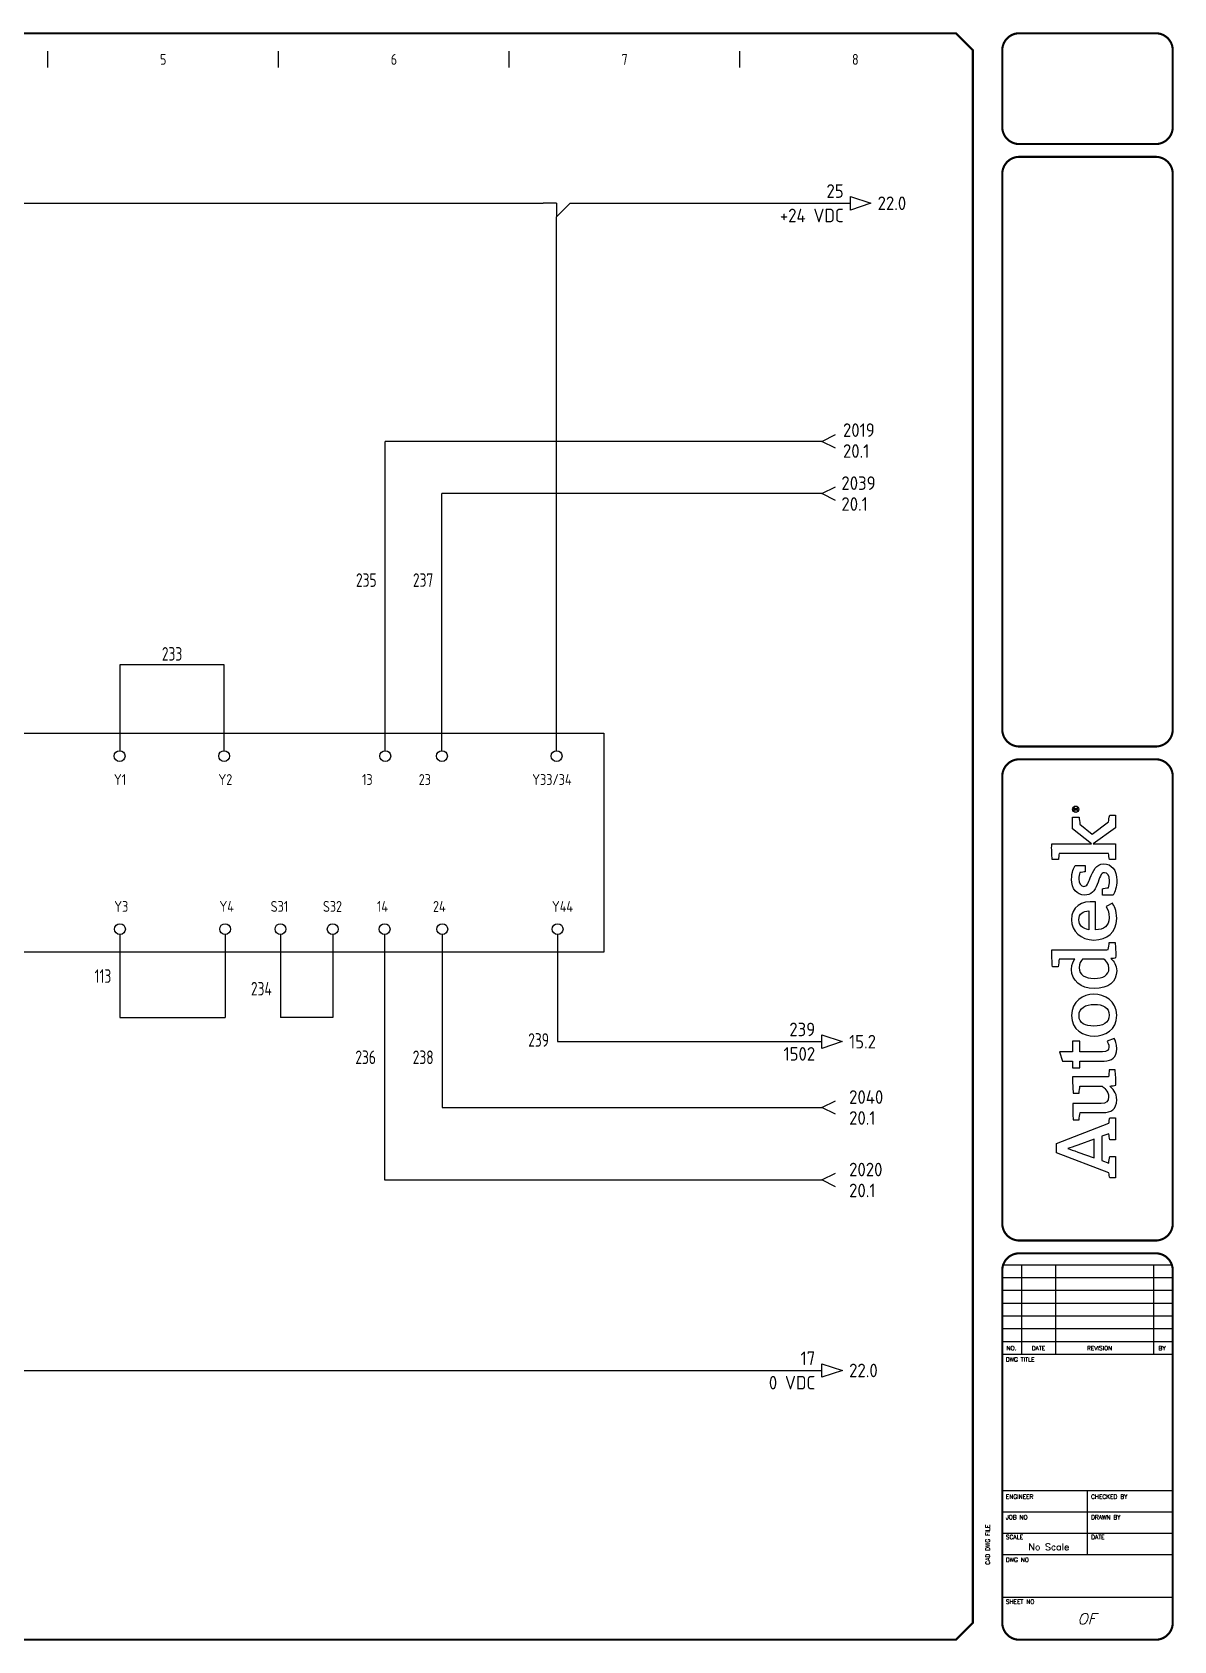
# Model space of a CAD drawing. Header units: millimetres. Extents: x 0 to 840, y 0 to 593.
# Drawn here: x 419 to 840, y 0 to 593 of the extents above; entities that cross this region are included whole.
import ezdxf
from ezdxf.enums import TextEntityAlignment as Align

# ---------------------------------------------------------------- set-up
doc = ezdxf.new("R2010")
doc.units = ezdxf.units.MM
doc.header["$LTSCALE"] = 10
doc.header["$MEASUREMENT"] = 0
for name, color, linetype in [('BLK_16.0mm^2', 7, 'Continuous'), ('BLU_1.0mm^2', 5, 'Continuous'), ('DESC', 150, 'Continuous'), ('GRN_2.5mm^2', 3, 'Continuous'), ('GRY_1.5mm^2', 9, 'Continuous'), ('LAYER_1', 160, 'Continuous'), ('LOC', 8, 'Continuous'), ('MISC', 7, 'Continuous'), ('SYMS', 7, 'Continuous'), ('TAGS', 150, 'Continuous'), ('TERMS', 123, 'Continuous'), ('TITLE', 7, 'Continuous'), ('WIRENO', 72, 'Continuous'), ('WIREREF', 52, 'Continuous'), ('XREF', 7, 'Continuous')]:
    doc.layers.add(name, color=color, linetype=linetype)
doc.styles.add('ITALIC', font='ITALIC')
doc.styles.add('SIMPLEX', font='simplex')
doc.styles.add('WD_IEC', font='isocp2.shx', dxfattribs={"width": 0.9, "height": 4})

# ---------------------------------------------------------------- blocks, each defined once
blk = doc.blocks.new('VDV1_28')
for centre in [(14.88, 72.25), (34.25, 72.25), (55.25, 72.25), (74.38, 72.25), (95.62, 72.25), (116.62, 72.25), (158.62, 72.25), (197.12, 72.25), (256.5, 72.25), (277.38, 72.25), (319.62, 72.25), (14.88, 8.5), (34, 8.5), (74.75, 8.5), (96, 8.5), (117, 8.5), (158.75, 8.5), (197.5, 8.5), (217.88, 8.5), (237.12, 8.5), (256.25, 8.5), (277.5, 8.5), (320, 8.5)]:
    blk.add_circle(centre, 2)
at = {"layer": 'BLK_16.0mm^2'}
blk.add_line((197.5, 6.5), (197.5, 6.5), dxfattribs=at)
at = {"layer": 'SYMS'}
for p, q in [((0, 80.75), (337, 80.75)), ((0, 0), (0, 80.75)), ((337, 80.75), (337, 0)), ((337, 0), (0, 0))]:
    blk.add_line(p, q, dxfattribs=at)
at = {"style": 'WD_IEC', "flags": 1}
for tag, p, height in [('X4TERM01', (12.88, 72.25), 0.256), ('X2TERM01', (14.88, 74.25), 0.256), ('X2TERM02', (34.25, 74.25), 0.256), ('X2TERM03', (55.25, 74.25), 0.256), ('X2TERM04', (74.38, 74.25), 0.256), ('X2TERM05', (95.62, 74.25), 0.256), ('X2TERM06', (116.62, 74.25), 0.256), ('X2TERM07', (158.62, 74.25), 0.256), ('X2TERM08', (197.12, 74.25), 0.256), ('X2TERM09', (256.5, 74.25), 0.256), ('X2TERM10', (277.38, 74.25), 0.256), ('X2TERM11', (319.62, 74.25), 0.256), ('X1TERM11', (321.62, 72.25), 0.256), ('X4TERM12', (12.88, 8.5), 0.256), ('X8TERM12', (14.88, 6.5), 0.256), ('X8TERM13', (34, 6.5), 0.256), ('X8TERM14', (74.75, 6.5), 0.256), ('X8TERM15', (96, 6.5), 0.256), ('X8TERM16', (117, 6.5), 0.256), ('X8TERM17', (158.75, 6.5), 0.256), ('X8TERM12', (197.5, 6.38), 0.005), ('X8TERM18', (197.5, 6.5), 0.256), ('X8TERM19', (217.88, 6.5), 0.256), ('X8TERM20', (237.12, 6.5), 0.256), ('X8TERM21', (256.25, 6.5), 0.256), ('X8TERM22', (277.5, 6.5), 0.256), ('X8TERM23', (320, 6.5), 0.256), ('X1TERM23', (322, 8.5), 0.256), ('FAMILY', (0, 0), 0.02), ('CAT', (0, 0), 0.02), ('MFG', (0, 0), 0.02), ('ASSYCODE', (0, 0), 0.02)]:
    blk.add_attdef(tag, p, '', height=height, dxfattribs=at)
at = {"style": 'WD_IEC'}
for tag, p in [('DESC1', (345.5, 44.62)), ('DESC2', (345.5, 38.25)), ('INST', (346.29, 29.39)), ('LOC', (347.11, 23.3))]:
    blk.add_attdef(tag, p, '', height=4, dxfattribs=at)
blk.add_attdef('TAG1', text='', height=4, dxfattribs=at).set_placement((21, 38.25), align=Align.CENTER)
at = {"layer": 'SYMS', "style": 'WD_IEC'}
for tag, p in [('TERM01', (12.88, 61.62)), ('TERM02', (32.12, 61.62)), ('TERM03', (53.12, 61.62)), ('TERM04', (72.25, 61.62)), ('TERM05', (93.5, 61.62)), ('TERM06', (114.5, 61.62)), ('TERM07', (156.5, 61.62)), ('TERM08', (195, 61.62)), ('TERM09', (247.95, 61.62)), ('TERM10', (268.83, 61.62)), ('TERM11', (310.62, 61.62)), ('TERM12', (10.62, 14.88)), ('TERM13', (29.75, 14.88)), ('TERM14', (63.88, 14.88)), ('TERM15', (92.12, 14.88)), ('TERM16', (113.12, 14.88)), ('TERM17', (156.62, 14.88)), ('TERM18', (195.38, 14.88)), ('TERM19', (214.27, 14.88)), ('TERM20', (233.52, 14.88)), ('TERM21', (253.43, 14.88)), ('TERM22', (274.08, 14.88)), ('TERM23', (317.88, 14.88))]:
    blk.add_attdef(tag, p, '', height=4, dxfattribs=at)
blk = doc.blocks.new('HA1X1Y')
blk.add_lwpolyline([(2.5, -1.25), (0, 0), (2.5, 1.25)])
at = {"style": 'WD_IEC'}
blk.add_attdef('DESC1', (5, 0.675), '', height=2.5, dxfattribs=at)
at = {"style": 'WD_IEC', "flags": 1}
blk.add_attdef('X4TERM01', (0, 0), '', height=0.32, dxfattribs=at)
at = {"style": 'WD_IEC'}
blk.add_attdef('DESC2', text='', height=2.5, dxfattribs=at).set_placement((5, -0.675), align=Align.TOP_LEFT)
blk = doc.blocks.new('HA1S1')
blk.add_lwpolyline([(0, 1.25), (3.75, 0), (0, -1.25)], close=True)
at = {"style": 'WD_IEC'}
for tag, height, flags, p in [('WIRENO', 2.5, 8, (-1.25, 1)), ('SIGCODE', 1, 1, (5, 1.8))]:
    blk.add_attdef(tag, text='', height=height, dxfattribs=dict(at, flags=flags)).set_placement(p, align=Align.RIGHT)
at = {"style": 'WD_IEC', "flags": 1}
blk.add_attdef('X4TERM01', (0, 0), '', height=0.32, dxfattribs=at)
at = {"style": 'WD_IEC'}
blk.add_attdef('XREF', text='', height=2.5, dxfattribs=at).set_placement((5, 0), align=Align.MIDDLE_LEFT)
blk.add_attdef('DESC1', text='', height=2.5, dxfattribs=at).set_placement((-1.25, -1), align=Align.TOP_RIGHT)
blk = doc.blocks.new('AI9-BLK2')
at = {"layer": 'LAYER_1', "color": 7}
blk.add_circle((0, 0), 2.03, dxfattribs=at)
blk.add_open_spline([(1.7, 0), (1.7, -1), (1, -1.8), (0, -1.8), (-1, -1.8), (-1.7, -1), (-1.7, 0), (-1.7, 1), (-1, 1.8), (0, 1.8), (1, 1.8), (1.7, 1), (1.7, 0)], degree=3, knots=[0, 0, 0, 0, 1, 1, 1, 2, 2, 2, 3, 3, 3, 4, 4, 4, 4], dxfattribs=at)
blk = doc.blocks.new('AI9-BLK1')
at = {"layer": 'LAYER_1', "color": 7}
for points, knots in [([(0.7, -1.1), (0.7, -1.1), (0.2, -0.4), (0.2, -0.4), (0.1, -0.2), (0, -0.2), (-0.1, -0.1), (0.3, 0), (0.5, 0.2), (0.5, 0.5), (0.5, 0.8), (0.3, 1.1), (-0.2, 1.1), (-0.2, 1.1), (-0.8, 1.1), (-0.8, 1.1), (-0.8, 1.1), (-0.8, -1.1), (-0.8, -1.1), (-0.8, -1.1), (-0.5, -1.1), (-0.5, -1.1), (-0.5, -1.1), (-0.5, -0.1), (-0.5, -0.1), (-0.4, -0.1), (-0.3, -0.2), (-0.2, -0.3), (-0.2, -0.3), (0.3, -1.1), (0.3, -1.1), (0.3, -1.1), (0.7, -1.1), (0.7, -1.1)], [0, 0, 0, 0, 1, 1, 1, 2, 2, 2, 3, 3, 3, 4, 4, 4, 5, 5, 5, 6, 6, 6, 7, 7, 7, 8, 8, 8, 9, 9, 9, 10, 10, 10, 11, 11, 11, 11]), ([(0.2, 0.5), (0.2, 0.2), (-0.1, 0.1), (-0.3, 0.1), (-0.3, 0.1), (-0.5, 0.1), (-0.5, 0.1), (-0.5, 0.1), (-0.5, 0.8), (-0.5, 0.8), (-0.5, 0.8), (-0.2, 0.8), (-0.2, 0.8), (0.1, 0.8), (0.2, 0.7), (0.2, 0.5)], [0, 0, 0, 0, 1, 1, 1, 2, 2, 2, 3, 3, 3, 4, 4, 4, 5, 5, 5, 5])]:
    blk.add_open_spline(points, degree=3, knots=knots, dxfattribs=at)
blk = doc.blocks.new('LOGO')
for points, knots in [([(35.2, 4.3), (35.2, 4.3), (22.1, 38.1), (22.1, 38.1), (22.1, 38.1), (16.1, 38.1), (16.1, 38.1), (16.1, 38.1), (3.2, 4.3), (3.2, 4.3), (2.2, 4.2), (0.9, 4), (0, 3.7), (0, 3.7), (0, 0), (0, 0), (0, 0), (13.7, 0), (13.7, 0), (13.7, 0), (13.7, 3.7), (13.7, 3.7), (12.4, 4), (10.9, 4.3), (9.5, 4.4), (9.5, 4.4), (11.1, 8.8), (11.1, 8.8), (11.1, 8.8), (26.8, 8.8), (26.8, 8.8), (26.8, 8.8), (28.4, 4.3), (28.4, 4.3), (27, 4.2), (25.8, 4), (24.5, 3.7), (24.5, 3.7), (24.5, 0), (24.5, 0), (24.5, 0), (38.7, 0), (38.7, 0), (38.7, 0), (38.7, 3.7), (38.7, 3.7), (37.9, 3.9), (36, 4.3), (35.2, 4.3)], [0, 0, 0, 0, 1, 1, 1, 2, 2, 2, 3, 3, 3, 4, 4, 4, 5, 5, 5, 6, 6, 6, 7, 7, 7, 8, 8, 8, 9, 9, 9, 10, 10, 10, 11, 11, 11, 12, 12, 12, 13, 13, 13, 14, 14, 14, 15, 15, 15, 16, 16, 16, 16]), ([(70.8, 23.1), (70.8, 23.1), (70.8, 27.7), (70.8, 27.7), (70.8, 27.7), (75.3, 27.7), (75.3, 27.7), (75.3, 27.7), (75.3, 34.3), (75.3, 34.3), (75.3, 34.3), (81.3, 36.2), (81.3, 36.2), (81.3, 36.2), (81.3, 27.7), (81.3, 27.7), (81.3, 27.7), (88, 27.7), (88, 27.7), (88, 27.7), (88, 23.1), (88, 23.1), (88, 23.1), (81.3, 23.1), (81.3, 23.1), (81.3, 23.1), (81.3, 8.4), (81.3, 8.4), (81.3, 5.6), (82.1, 4.3), (84.3, 4.3), (86, 4.3), (87.5, 5.1), (88, 5.5), (88, 5.5), (89.7, 0.9), (89.7, 0.9), (88.7, 0.3), (86.5, -0.7), (83.2, -0.7), (77.6, -0.7), (75.3, 2.4), (75.3, 7.4), (75.3, 7.4), (75.3, 23.1), (75.3, 23.1), (75.3, 23.1), (70.8, 23.1), (70.8, 23.1)], [0, 0, 0, 0, 1, 1, 1, 2, 2, 2, 3, 3, 3, 4, 4, 4, 5, 5, 5, 6, 6, 6, 7, 7, 7, 8, 8, 8, 9, 9, 9, 10, 10, 10, 11, 11, 11, 12, 12, 12, 13, 13, 13, 14, 14, 14, 15, 15, 15, 16, 16, 16, 16]), ([(147.1, 4.7), (147.1, 5.4), (147, 6.1), (147, 6.9), (147, 6.9), (147, 41.1), (147, 41.1), (143.4, 41.2), (139.3, 41), (136.1, 40.7), (136.1, 40.7), (136.1, 37), (136.1, 37), (137.7, 36.8), (139.6, 36.6), (141, 36.4), (141, 36.4), (141, 36.4), (141, 36.4), (141, 36.4), (141, 26.2), (141, 26.2), (140, 27.1), (138, 28.4), (134.3, 28.4), (127.3, 28.4), (122, 22.6), (122, 13.8), (122, 4.5), (126.6, -0.7), (133.4, -0.7), (137.1, -0.7), (139.6, 1.1), (141.3, 3.1), (141.3, 2.1), (141.6, 0.6), (141.8, 0), (145.2, -0.2), (148.7, 0.1), (151.7, 0.4), (151.7, 0.4), (151.7, 4.1), (151.7, 4.1), (150.2, 4.2), (148.4, 4.5), (147.1, 4.7)], [0, 0, 0, 0, 1, 1, 1, 2, 2, 2, 3, 3, 3, 4, 4, 4, 5, 5, 5, 6, 6, 6, 7, 7, 7, 8, 8, 8, 9, 9, 9, 10, 10, 10, 11, 11, 11, 12, 12, 12, 13, 13, 13, 14, 14, 14, 15, 15, 15, 15]), ([(229.4, 4.6), (229.4, 4.6), (221.5, 15.2), (221.5, 15.2), (221.5, 15.2), (228, 23), (228, 23), (229.4, 23.1), (231.3, 23.3), (232.4, 23.6), (232.4, 23.6), (232.4, 27.7), (232.4, 27.7), (232.4, 27.7), (225, 27.7), (225, 27.7), (225, 27.7), (215.2, 15.6), (215.2, 15.6), (215.2, 15.6), (215.2, 41.2), (215.2, 41.2), (211.8, 41.3), (208.2, 41.2), (205.1, 40.9), (205.1, 40.9), (205.1, 36.9), (205.1, 36.9), (206.5, 36.8), (208, 36.6), (209.1, 36.5), (209.1, 36.5), (209.1, 4.5), (209.1, 4.5), (207.8, 4.4), (206.3, 4.2), (205.1, 4), (205.1, 4), (205.1, 0), (205.1, 0), (205.1, 0), (215.2, 0), (215.2, 0), (215.2, 0), (215.2, 14.5), (215.2, 14.5), (215.2, 14.5), (225.6, 0), (225.6, 0), (225.6, 0), (233.7, 0), (233.7, 0), (233.7, 0), (233.7, 3.8), (233.7, 3.8), (232.2, 4.2), (230.6, 4.4), (229.4, 4.6)], [0, 0, 0, 0, 1, 1, 1, 2, 2, 2, 3, 3, 3, 4, 4, 4, 5, 5, 5, 6, 6, 6, 7, 7, 7, 8, 8, 8, 9, 9, 9, 10, 10, 10, 11, 11, 11, 12, 12, 12, 13, 13, 13, 14, 14, 14, 15, 15, 15, 16, 16, 16, 17, 17, 17, 18, 18, 18, 19, 19, 19, 19]), ([(12.8, 13.8), (12.8, 13.8), (16.6, 24.3), (16.6, 24.3), (17.8, 27.5), (18.2, 28.8), (18.8, 30.9), (18.8, 30.9), (18.9, 30.9), (18.9, 30.9), (19.6, 28.9), (20, 27.5), (21.1, 24.3), (21.1, 24.3), (24.9, 13.8), (24.9, 13.8), (24.9, 13.8), (12.8, 13.8), (12.8, 13.8)], [0, 0, 0, 0, 1, 1, 1, 2, 2, 2, 3, 3, 3, 4, 4, 4, 5, 5, 5, 6, 6, 6, 6]), ([(59.7, -0.1), (59.5, 0.6), (59.2, 2.6), (59.1, 3.8), (57.8, 2), (54.9, -0.7), (50.2, -0.7), (44.2, -0.7), (42, 3.1), (42, 8.1), (42, 8.1), (42, 22.9), (42, 22.9), (40.6, 23.2), (38.8, 23.4), (37.3, 23.5), (37.3, 23.5), (37.3, 27.3), (37.3, 27.3), (40.3, 27.6), (44.4, 27.8), (48, 27.6), (48, 27.6), (48, 9.3), (48, 9.3), (48, 6.2), (49.1, 4.5), (52.3, 4.5), (55.8, 4.5), (58.4, 7.9), (59, 8.6), (59, 8.6), (59, 23), (59, 23), (57.8, 23.2), (56, 23.4), (54.6, 23.5), (54.6, 23.5), (54.6, 27.3), (54.6, 27.3), (57.6, 27.7), (61.5, 27.8), (65, 27.7), (65, 27.7), (65, 4.6), (65, 4.6), (66.3, 4.4), (68.1, 4.2), (69.6, 4.1), (69.6, 4.1), (69.6, 0.3), (69.6, 0.3), (66.7, 0), (63, -0.2), (59.7, -0.1)], [0, 0, 0, 0, 1, 1, 1, 2, 2, 2, 3, 3, 3, 4, 4, 4, 5, 5, 5, 6, 6, 6, 7, 7, 7, 8, 8, 8, 9, 9, 9, 10, 10, 10, 11, 11, 11, 12, 12, 12, 13, 13, 13, 14, 14, 14, 15, 15, 15, 16, 16, 16, 17, 17, 17, 18, 18, 18, 18]), ([(104.8, -0.7), (95.2, -0.7), (91.4, 7), (91.4, 13.8), (91.4, 20.6), (95.1, 28.4), (104.6, 28.4), (114.1, 28.4), (118.3, 20.8), (118.3, 14), (118.3, 7.2), (114.2, -0.7), (104.8, -0.7)], [0, 0, 0, 0, 1, 1, 1, 2, 2, 2, 3, 3, 3, 4, 4, 4, 4]), ([(104.5, 23.6), (99.6, 23.6), (97.8, 19.5), (97.8, 14), (97.8, 8.5), (99.9, 4.1), (104.8, 4.1), (109.8, 4.1), (111.8, 8.2), (111.8, 13.8), (111.8, 19.3), (109.5, 23.6), (104.5, 23.6)], [0, 0, 0, 0, 1, 1, 1, 2, 2, 2, 3, 3, 3, 4, 4, 4, 4]), ([(141, 7.6), (140.3, 6.7), (138.2, 4.3), (135, 4.3), (130.5, 4.3), (128.5, 8.1), (128.5, 13.8), (128.5, 19.6), (130.9, 23.5), (135.4, 23.5), (138.3, 23.5), (139.9, 22.3), (141, 21.3), (141, 21.3), (141, 7.6), (141, 7.6)], [0, 0, 0, 0, 1, 1, 1, 2, 2, 2, 3, 3, 3, 4, 4, 4, 5, 5, 5, 5]), ([(167.6, 4.1), (171.4, 4.1), (173.8, 5.5), (175, 6.2), (175, 6.2), (177.1, 2.1), (177.1, 2.1), (175.5, 1.1), (172.6, -0.7), (167.2, -0.7), (158.2, -0.7), (153.3, 5.5), (153.3, 14), (153.3, 22.5), (158.9, 28.4), (166.4, 28.4), (174.6, 28.4), (178.7, 22.5), (177.9, 12.9), (177.9, 12.9), (159.8, 12.9), (159.8, 12.9), (160, 7.9), (162.3, 4.1), (167.6, 4.1)], [0, 0, 0, 0, 1, 1, 1, 2, 2, 2, 3, 3, 3, 4, 4, 4, 5, 5, 5, 6, 6, 6, 7, 7, 7, 8, 8, 8, 8]), ([(172, 17.3), (171.9, 20.8), (170.4, 23.7), (166.3, 23.7), (162.6, 23.7), (160.6, 21.2), (159.9, 17.3), (159.9, 17.3), (172, 17.3), (172, 17.3)], [0, 0, 0, 0, 1, 1, 1, 2, 2, 2, 3, 3, 3, 3]), ([(193.3, 16.4), (190.2, 17.6), (187.8, 18.3), (187.8, 20.5), (187.8, 22.6), (189.9, 23.7), (192.6, 23.7), (194.1, 23.7), (195.6, 23.5), (196.8, 23.1), (196.9, 21.9), (197.1, 20.1), (197.3, 19.6), (197.3, 19.6), (201.3, 19.6), (201.3, 19.6), (201.3, 19.6), (201.3, 26.1), (201.3, 26.1), (200.2, 26.8), (197.1, 28.4), (192.4, 28.4), (186.5, 28.4), (182.2, 25), (182.2, 20.1), (182.2, 15.7), (184.9, 13.4), (189.1, 11.9), (193.4, 10.4), (196.7, 9.3), (196.7, 7.2), (196.7, 5.1), (195, 3.9), (191.4, 3.9), (189.9, 3.9), (188.1, 4.1), (187, 4.6), (186.9, 5.9), (186.6, 7.8), (186.3, 8.4), (186.3, 8.4), (182.3, 8.4), (182.3, 8.4), (182.3, 8.4), (182.3, 1.6), (182.3, 1.6), (182.3, 1.6), (182.3, 1.6), (182.3, 1.6), (184.1, 0.5), (187.5, -0.8), (191.8, -0.8), (198.3, -0.8), (202.4, 2.6), (202.4, 7.8), (202.4, 12.5), (197.8, 14.6), (193.3, 16.4)], [0, 0, 0, 0, 1, 1, 1, 2, 2, 2, 3, 3, 3, 4, 4, 4, 5, 5, 5, 6, 6, 6, 7, 7, 7, 8, 8, 8, 9, 9, 9, 10, 10, 10, 11, 11, 11, 12, 12, 12, 13, 13, 13, 14, 14, 14, 15, 15, 15, 16, 16, 16, 17, 17, 17, 18, 18, 18, 19, 19, 19, 19])]:
    blk.add_open_spline(points, degree=3, knots=knots)
for name, p in [('AI9-BLK2', (237.6, 25.7)), ('AI9-BLK1', (237.8, 25.7))]:
    blk.add_blockref(name, p)
blk = doc.blocks.new('acade_title')
at = {"layer": 'SYMS'}
for p, q in [((425, 580), (425, 586)), ((510, 580), (510, 586)), ((595, 580), (595, 586)), ((680, 580), (680, 586))]:
    blk.add_line(p, q, dxfattribs=at)
at = {"layer": 'TITLE'}
for p, q in [((765.79, 586.36), (765.79, 551.29)), ((776.63, 138.97), (839.44, 138.97)), ((783.7, 138.97), (783.7, 106)), ((796.26, 138.97), (796.26, 106)), ((832.38, 138.97), (832.38, 106)), ((776.63, 134.26), (839.44, 134.26)), ((776.63, 129.55), (839.44, 129.55)), ((776.63, 124.84), (839.44, 124.84)), ((776.63, 120.13), (839.44, 120.13)), ((776.63, 115.42), (839.44, 115.42)), ((776.63, 110.71), (839.44, 110.71)), ((776.63, 106), (839.44, 106)), ((765.79, 7.07), (765.79, 55.62)), ((776.63, 55.75), (839.44, 55.75)), ((808.04, 32.19), (808.04, 55.75)), ((776.63, 47.89), (839.44, 47.89)), ((776.63, 40.04), (839.44, 40.04)), ((776.63, 32.19), (839.44, 32.19)), ((776.63, 16.49), (839.44, 16.49))]:
    blk.add_line(p, q, dxfattribs=at)
at = {"layer": 'TITLE', "const_width": 0.784}
blk.add_lwpolyline([(765.79, 7.07), (765.79, 586.36), (759.5, 592.64), (7.07, 592.64), (0.79, 586.36), (0.79, 7.07), (7.07, 0.79), (759.5, 0.79)], close=True, dxfattribs=at)
for points in [[(782.91, 592.64, 0.414214), (776.63, 586.36, 0.414214)], [(839.44, 586.36, 0.414214), (833.16, 592.64, 0.414214)], [(776.63, 558.09, 0.414214), (782.91, 551.81, 0.414214)], [(833.16, 551.81, 0.414214), (839.44, 558.09, 0.414214)], [(782.91, 547.1, 0.414214), (776.63, 540.82, 0.414214)], [(839.44, 540.82, 0.414214), (833.16, 547.1, 0.414214)], [(776.63, 336.15, 0.414214), (782.91, 329.87, 0.414214)], [(833.16, 329.87, 0.414214), (839.44, 336.15, 0.414214)], [(782.91, 325.16, 0.414214), (776.63, 318.88, 0.414214)], [(839.44, 318.88, 0.414214), (833.16, 325.16, 0.414214)], [(776.63, 154.15, 0.414214), (782.91, 147.87, 0.414214)], [(833.16, 147.87, 0.414214), (839.44, 154.15, 0.414214)], [(782.91, 143.16, 0.414214), (776.63, 136.88, 0.414214)], [(839.44, 136.88, 0.414214), (833.16, 143.16, 0.414214)], [(776.63, 7.07, 0.414214), (782.91, 0.79, 0.414214)], [(833.16, 0.79, 0.414214), (839.44, 7.07, 0.414214)]]:
    blk.add_lwpolyline(points, format="xyb", dxfattribs=at)
for points in [[(833.16, 592.64), (782.91, 592.64)], [(776.63, 586.36), (776.63, 558.09)], [(839.44, 586.36), (839.44, 558.09)], [(833.16, 551.81), (782.91, 551.81)], [(833.16, 547.1), (782.91, 547.1)], [(776.63, 540.82), (776.63, 336.15)], [(839.44, 540.82), (839.44, 336.15)], [(782.91, 329.87), (833.16, 329.87)], [(782.91, 325.16), (833.16, 325.16)], [(782.91, 147.87), (833.16, 147.87)], [(782.91, 143.16), (833.16, 143.16)], [(776.63, 136.88), (776.63, 7.07)], [(839.44, 136.88), (839.44, 7.07)], [(782.91, 0.79), (833.16, 0.79)]]:
    blk.add_lwpolyline(points, dxfattribs=at)
at = {"layer": 'TITLE', "color": 7, "const_width": 0.784}
for points in [[(776.63, 318.88), (776.63, 154.15)], [(839.44, 318.88), (839.44, 154.15)]]:
    blk.add_lwpolyline(points, dxfattribs=at)
at = {"xscale": 0.571500000000015, "yscale": 0.571500000000015, "zscale": 0.571500000000015, "rotation": 90}
blk.add_blockref('LOGO', (818.39, 170.97), dxfattribs=at)
at = {"layer": 'SYMS', "style": 'WD_IEC', "width": 0.9}
for s, p in [('5', (467.5, 581)), ('6', (552.5, 581)), ('7', (637.5, 581)), ('8', (722.5, 581))]:
    blk.add_text(s, height=4, dxfattribs=at).set_placement(p, align=Align.CENTER)
at = {"layer": 'TITLE', "color": 1}
for s, height, style, p in [('NO.', 1.57, 'SIMPLEX', (780.03, 108.22)), ('DATE', 1.57, 'SIMPLEX', (789.98, 108.22)), ('REVISION', 1.57, 'SIMPLEX', (812.49, 108.22)), ('BY', 1.57, 'SIMPLEX', (835.52, 108.22)), ('OF', 4, 'ITALIC', (807.77, 8.51))]:
    blk.add_text(s, height=height, dxfattribs=dict(at, style=style)).set_placement(p, align=Align.MIDDLE)
at = {"layer": 'TITLE', "color": 1, "style": 'SIMPLEX'}
for s, p in [('DWG TITLE', (777.94, 103.25)), ('ENGINEER', (777.94, 52.74)), ('CHECKED BY', (809.35, 52.74)), ('JOB NO', (777.94, 45.15)), ('DRAWN BY', (809.35, 45.15)), ('SCALE', (777.94, 37.82)), ('DATE', (809.35, 37.82)), ('DWG NO', (777.94, 29.44)), ('SHEET NO', (777.94, 14))]:
    blk.add_text(s, height=1.57, dxfattribs=at).set_placement(p)
blk.add_text('CAD DWG FILE', height=1.5703, rotation=90, dxfattribs=at).set_placement((772.05, 28.4))
at = {"layer": 'TITLE', "color": 1, "style": 'ITALIC'}
for tag, height, p in [('TITLE#1', 3, (806.47, 85.58)), ('TITLE#2', 3, (806.47, 80.5)), ('TITLE#3', 3, (806.47, 75.41)), ('TITLE#4', 3, (806.47, 70.33)), ('DWG#', 4, (806.47, 20.76))]:
    blk.add_attdef(tag, text='', height=height, dxfattribs=at).set_placement(p, align=Align.CENTER)
at = {"layer": 'TITLE', "color": 1, "style": 'SIMPLEX'}
blk.add_attdef('CAD#', (772.63, 49.19), '', height=2.5, rotation=90, dxfattribs=at)
at = {"layer": 'TITLE', "color": 1}
for tag, p, height, style in [('ENGINEER', (783.37, 49.19), 2.5, 'ITALIC'), ('CHKDBY', (813.2, 49.2), 2.5, 'ITALIC'), ('JOB#', (789.06, 41.3), 2.5, 'SIMPLEX'), ('DRAWNBY', (814.95, 41.3), 2.5, 'ITALIC'), ('SCALE', (786.29, 33.76), 2.5, 'SIMPLEX'), ('DATE', (812.8, 33.76), 2.5, 'SIMPLEX'), ('SHTS', (815.9, 6.29), 4, 'ITALIC')]:
    blk.add_attdef(tag, p, '', height=height, dxfattribs=dict(at, style=style))
at = {"layer": 'TITLE', "color": 1, "style": 'ITALIC'}
blk.add_attdef('SH#', text='', height=4, dxfattribs=at).set_placement((799.54, 6.29), align=Align.RIGHT)
at = {"layer": 'TITLE', "color": 7, "flags": 9}
blk.add_attdef('WD_TB', (782.91, 0.79), '', height=3.14, dxfattribs=at)
blk = doc.blocks.new('WD_WNH')
at = {"linetype": 'Continuous', "style": 'WD_IEC', "width": 0.8}
blk.add_attdef('WIRENO', text='', height=2.5, dxfattribs=at).set_placement((0, 0.75), align=Align.CENTER)
at = {"style": 'WD_IEC', "flags": 1}
for tag, p in [('W08USER', (0, 0.375)), ('W04USER', (0, 0.875)), ('W05USER', (0, 0.75)), ('W09USER', (0, 0.25)), ('W03USER', (0, 1)), ('W06USER', (0, 0.625)), ('W07USER', (0, 0.5)), ('W02USER', (0, 1.125)), ('W01USER', (0, 1.25)), ('W10USER', (0, 0.125))]:
    blk.add_attdef(tag, text='', height=0.08, dxfattribs=at).set_placement(p, align=Align.CENTER)
blk = doc.blocks.new('WD_WNV')
at = {"linetype": 'Continuous', "style": 'WD_IEC', "width": 0.8}
blk.add_attdef('WIRENO', text='', height=2.5, dxfattribs=at).set_placement((-1.6, 0), align=Align.MIDDLE_RIGHT)
at = {"style": 'WD_IEC', "flags": 1}
for tag, p in [('W08USER', (-1, 0.375)), ('W04USER', (-1, 0.875)), ('W05USER', (-1, 0.75)), ('W09USER', (-1, 0.25)), ('W03USER', (-1, 1)), ('W06USER', (-1, 0.625)), ('W07USER', (-1, 0.5)), ('W02USER', (-1, 1.125)), ('W01USER', (-1, 1.25)), ('W10USER', (-1, 0.125))]:
    blk.add_attdef(tag, text='', height=0.08, dxfattribs=at).set_placement(p, align=Align.CENTER)
blk = doc.blocks.new('VT0_184')
for p, q in [((0, 0), (-2.5, 0)), ((0, 0), (0, -2.5)), ((0, -2.5), (2.5, 0))]:
    blk.add_line(p, q)
at = {"style": 'WD_IEC', "flags": 1}
for tag, p in [('X4TERM01', (-2.5, 0)), ('X1TERM01', (2.5, 0)), ('X8TERM01', (0, -2.5)), ('WDWSEQ', (1.53, -1.26))]:
    blk.add_attdef(tag, p, '', height=0.4, dxfattribs=at)

msp = doc.modelspace()

# ---------------------------------------------------------------- linework, layer by layer
at = {"layer": 'BLU_1.0mm^2'}
for p, q in [((63.42, 530), (607.45, 530)), ((617.45, 530), (720.7, 530)), ((612.45, 328.33), (612.45, 525))]:
    msp.add_line(p, q, dxfattribs=at)
at = {"layer": 'GRN_2.5mm^2'}
msp.add_line((312.7, 100), (710.21, 100), dxfattribs=at)
at = {"layer": 'GRY_1.5mm^2'}
for p, q in [((549.32, 328.33), (549.32, 442.29)), ((710.2, 442.29), (549.32, 442.29)), ((570.2, 328.33), (570.2, 423.04)), ((710.2, 423.04), (570.2, 423.04)), ((451.57, 360), (451.57, 328.33)), ((489.95, 360), (451.57, 360)), ((489.95, 328.33), (489.95, 360)), ((451.57, 260.58), (451.57, 230)), ((490.32, 260.58), (490.32, 230)), ((510.7, 260.58), (510.7, 230)), ((529.95, 260.58), (529.95, 230)), ((549.07, 260.58), (549.07, 170.17)), ((570.32, 260.58), (570.32, 196.87)), ((612.82, 260.58), (612.82, 221.13)), ((451.57, 230), (490.32, 230)), ((529.95, 230), (510.7, 230)), ((612.82, 221.13), (710.2, 221.13)), ((570.32, 196.87), (710.2, 196.87)), ((549.07, 170.17), (710.2, 170.17))]:
    msp.add_line(p, q, dxfattribs=at)

# ---------------------------------------------------------------- block references
at = {"layer": 'BLU_1.0mm^2', "xscale": 2, "yscale": 2, "zscale": 2}
msp.add_blockref('VT0_184', (612.45, 530), dxfattribs=at)
at = {"layer": 'SYMS'}
ref = msp.add_blockref('acade_title', (0, 0), dxfattribs=at)
ref.add_attrib('SCALE', 'No Scale', (786.29, 33.76), dxfattribs={"layer": 'MISC', "color": 1, "height": 2.5, "style": 'SIMPLEX'})
ref = msp.add_blockref('HA1S1', (720.7, 530), dxfattribs=dict(at, xscale=2, yscale=2, zscale=2))
ref.add_attrib('WIRENO', '25', dxfattribs={"layer": 'WIREREF', "height": 5, "style": 'WD_IEC', "flags": 8}).set_placement((718.2, 532), align=Align.RIGHT)
ref.add_attrib('DESC1', '+24 VDC', dxfattribs={"layer": 'DESC', "height": 5, "style": 'WD_IEC'}).set_placement((718.2, 528), align=Align.TOP_RIGHT)
ref.add_attrib('XREF', '22.0', dxfattribs={"layer": 'XREF', "height": 5, "style": 'WD_IEC'}).set_placement((730.7, 530), align=Align.MIDDLE_LEFT)
ref = msp.add_blockref('HA1X1Y', (710.2, 442.29), dxfattribs=dict(at, xscale=2, yscale=2, zscale=2))
ref.add_attrib('DESC1', '2019', (717.93, 443.92), dxfattribs={"layer": 'DESC', "height": 5, "style": 'WD_IEC'})
ref.add_attrib('DESC2', '20.1', dxfattribs={"layer": 'DESC', "height": 5, "style": 'WD_IEC'}).set_placement((717.93, 441.22), align=Align.TOP_LEFT)
ref = msp.add_blockref('HA1X1Y', (710.2, 423.04), dxfattribs=dict(at, xscale=2, yscale=2, zscale=2))
ref.add_attrib('DESC1', '2039', (717.36, 424.39), dxfattribs={"layer": 'DESC', "height": 5, "style": 'WD_IEC'})
ref.add_attrib('DESC2', '20.1', dxfattribs={"layer": 'DESC', "height": 5, "style": 'WD_IEC'}).set_placement((717.36, 421.69), align=Align.TOP_LEFT)
ref = msp.add_blockref('VDV1_28', (292.82, 254.08), dxfattribs=at)
ref.add_attrib('TERM23', 'Y44', (610.7, 268.95), dxfattribs={"layer": 'TERMS', "height": 4, "style": 'WD_IEC', "width": 0.9})
ref.add_attrib('TERM22', '24', (566.9, 268.95), dxfattribs={"layer": 'TERMS', "height": 4, "style": 'WD_IEC', "width": 0.9})
ref.add_attrib('TERM21', '14', (546.25, 268.95), dxfattribs={"layer": 'TERMS', "height": 4, "style": 'WD_IEC', "width": 0.9})
ref.add_attrib('TERM20', 'S32', (526.35, 268.95), dxfattribs={"layer": 'TERMS', "height": 4, "style": 'WD_IEC', "width": 0.9})
ref.add_attrib('TERM19', 'S31', (507.1, 268.95), dxfattribs={"layer": 'TERMS', "height": 4, "style": 'WD_IEC', "width": 0.9})
ref.add_attrib('TERM18', 'Y4', (488.2, 268.95), dxfattribs={"layer": 'TERMS', "height": 4, "style": 'WD_IEC', "width": 0.9})
ref.add_attrib('TERM17', 'Y3', (449.45, 268.95), dxfattribs={"layer": 'TERMS', "height": 4, "style": 'WD_IEC', "width": 0.9})
ref.add_attrib('TERM16', 'S34', (405.95, 268.95), dxfattribs={"layer": 'TERMS', "height": 4, "style": 'WD_IEC', "width": 0.9})
ref.add_attrib('TERM15', 'S42', (384.95, 268.95), dxfattribs={"layer": 'TERMS', "height": 4, "style": 'WD_IEC', "width": 0.9})
ref.add_attrib('TERM14', 'S33/34', (356.7, 268.95), dxfattribs={"layer": 'TERMS', "height": 4, "style": 'WD_IEC', "width": 0.9})
ref.add_attrib('TERM13', 'PE', (322.57, 268.95), dxfattribs={"layer": 'TERMS', "height": 4, "style": 'WD_IEC', "width": 0.9})
ref.add_attrib('TERM12', 'A2', (303.45, 268.95), dxfattribs={"layer": 'TERMS', "height": 4, "style": 'WD_IEC', "width": 0.9})
ref.add_attrib('TERM11', 'Y33/34', (603.45, 315.7), dxfattribs={"layer": 'TERMS', "height": 4, "style": 'WD_IEC', "width": 0.9})
ref.add_attrib('TERM10', '23', (561.65, 315.7), dxfattribs={"layer": 'TERMS', "height": 4, "style": 'WD_IEC', "width": 0.9})
ref.add_attrib('TERM09', '13', (540.77, 315.7), dxfattribs={"layer": 'TERMS', "height": 4, "style": 'WD_IEC', "width": 0.9})
ref.add_attrib('TERM08', 'Y2', (487.82, 315.7), dxfattribs={"layer": 'TERMS', "height": 4, "style": 'WD_IEC', "width": 0.9})
ref.add_attrib('TERM07', 'Y1', (449.32, 315.7), dxfattribs={"layer": 'TERMS', "height": 4, "style": 'WD_IEC', "width": 0.9})
ref.add_attrib('TERM06', 'S22', (407.32, 315.7), dxfattribs={"layer": 'TERMS', "height": 4, "style": 'WD_IEC', "width": 0.9})
ref.add_attrib('TERM05', 'S21', (386.32, 315.7), dxfattribs={"layer": 'TERMS', "height": 4, "style": 'WD_IEC', "width": 0.9})
ref.add_attrib('TERM04', 'S12', (365.07, 315.7), dxfattribs={"layer": 'TERMS', "height": 4, "style": 'WD_IEC', "width": 0.9})
ref.add_attrib('TERM03', 'B1', (345.95, 315.7), dxfattribs={"layer": 'TERMS', "height": 4, "style": 'WD_IEC', "width": 0.9})
ref.add_attrib('TERM02', 'S11', (324.95, 315.7), dxfattribs={"layer": 'TERMS', "height": 4, "style": 'WD_IEC', "width": 0.9})
ref.add_attrib('TERM01', 'A1', (305.7, 315.7), dxfattribs={"layer": 'TERMS', "height": 4, "style": 'WD_IEC', "width": 0.9})
ref.add_attrib('LOC', 'MC', (313.44, 300.68), dxfattribs={"layer": 'LOC', "height": 4, "style": 'WD_IEC', "width": 0.9})
ref.add_attrib('TAG1', '-U5', dxfattribs={"layer": 'TAGS', "height": 4, "style": 'WD_IEC', "width": 0.9}).set_placement((313.82, 292.33), align=Align.CENTER)
ref = msp.add_blockref('HA1S1', (710.2, 221.13), dxfattribs=dict(at, xscale=2, yscale=2, zscale=2))
ref.add_attrib('WIRENO', '239', dxfattribs={"layer": 'WIREREF', "height": 5, "style": 'WD_IEC', "flags": 8}).set_placement((707.7, 223.13), align=Align.RIGHT)
ref.add_attrib('DESC1', '1502', dxfattribs={"layer": 'DESC', "height": 5, "style": 'WD_IEC'}).set_placement((707.7, 219.13), align=Align.TOP_RIGHT)
ref.add_attrib('XREF', '15.2', dxfattribs={"layer": 'XREF', "height": 5, "style": 'WD_IEC'}).set_placement((720.2, 221.13), align=Align.MIDDLE_LEFT)
ref = msp.add_blockref('HA1X1Y', (710.2, 196.87), dxfattribs=dict(at, xscale=2, yscale=2, zscale=2))
ref.add_attrib('DESC1', '2040', (720.2, 198.22), dxfattribs={"layer": 'DESC', "height": 5, "style": 'WD_IEC'})
ref.add_attrib('DESC2', '20.1', dxfattribs={"layer": 'DESC', "height": 5, "style": 'WD_IEC'}).set_placement((720.2, 195.52), align=Align.TOP_LEFT)
ref = msp.add_blockref('HA1X1Y', (710.2, 170.17), dxfattribs=dict(at, xscale=2, yscale=2, zscale=2))
ref.add_attrib('DESC1', '2020', (720.2, 171.52), dxfattribs={"layer": 'DESC', "height": 5, "style": 'WD_IEC'})
ref.add_attrib('DESC2', '20.1', dxfattribs={"layer": 'DESC', "height": 5, "style": 'WD_IEC'}).set_placement((720.2, 168.82), align=Align.TOP_LEFT)
ref = msp.add_blockref('HA1S1', (710.21, 100), dxfattribs=dict(at, xscale=2, yscale=2, zscale=2))
ref.add_attrib('WIRENO', '17', dxfattribs={"layer": 'WIREREF', "height": 5, "style": 'WD_IEC', "flags": 8}).set_placement((707.71, 102), align=Align.RIGHT)
ref.add_attrib('DESC1', '0 VDC', dxfattribs={"layer": 'DESC', "height": 5, "style": 'WD_IEC'}).set_placement((707.71, 98), align=Align.TOP_RIGHT)
ref.add_attrib('XREF', '22.0', dxfattribs={"layer": 'XREF', "height": 5, "style": 'WD_IEC'}).set_placement((720.21, 100), align=Align.MIDDLE_LEFT)
at = {"layer": 'WIRENO'}
ref = msp.add_blockref('WD_WNV', (549.32, 391.18), dxfattribs=dict(at, xscale=2, yscale=2, zscale=2))
ref.add_attrib('WIRENO', '235', dxfattribs={"linetype": 'Continuous', "height": 5, "style": 'WD_IEC', "width": 0.8}).set_placement((546.12, 391.18), align=Align.MIDDLE_RIGHT)
ref = msp.add_blockref('WD_WNV', (570.2, 391.18), dxfattribs=dict(at, xscale=2, yscale=2, zscale=2))
ref.add_attrib('WIRENO', '237', dxfattribs={"linetype": 'Continuous', "height": 5, "style": 'WD_IEC', "width": 0.8}).set_placement((567, 391.18), align=Align.MIDDLE_RIGHT)
ref = msp.add_blockref('WD_WNH', (470.76, 360), dxfattribs=dict(at, xscale=2, yscale=2, zscale=2))
ref.add_attrib('WIRENO', '233', dxfattribs={"linetype": 'Continuous', "height": 5, "style": 'WD_IEC', "width": 0.8}).set_placement((470.76, 361.5), align=Align.CENTER)
ref = msp.add_blockref('WD_WNV', (451.57, 245.29), dxfattribs=dict(at, xscale=2, yscale=2, zscale=2))
ref.add_attrib('WIRENO', '113', dxfattribs={"linetype": 'Continuous', "height": 5, "style": 'WD_IEC', "width": 0.8}).set_placement((448.37, 245.29), align=Align.MIDDLE_RIGHT)
ref = msp.add_blockref('WD_WNV', (510.7, 240.64), dxfattribs=dict(at, xscale=2, yscale=2, zscale=2))
ref.add_attrib('WIRENO', '234', dxfattribs={"linetype": 'Continuous', "height": 5, "style": 'WD_IEC', "width": 0.8}).set_placement((507.5, 240.64), align=Align.MIDDLE_RIGHT)
ref = msp.add_blockref('WD_WNV', (612.82, 221.76), dxfattribs=dict(at, xscale=2, yscale=2, zscale=2))
ref.add_attrib('WIRENO', '239', dxfattribs={"linetype": 'Continuous', "height": 5, "style": 'WD_IEC', "width": 0.8}).set_placement((609.62, 221.76), align=Align.MIDDLE_RIGHT)
ref = msp.add_blockref('WD_WNV', (549.07, 215.37), dxfattribs=dict(at, xscale=2, yscale=2, zscale=2))
ref.add_attrib('WIRENO', '236', dxfattribs={"linetype": 'Continuous', "height": 5, "style": 'WD_IEC', "width": 0.8}).set_placement((545.87, 215.37), align=Align.MIDDLE_RIGHT)
ref = msp.add_blockref('WD_WNV', (570.32, 215.37), dxfattribs=dict(at, xscale=2, yscale=2, zscale=2))
ref.add_attrib('WIRENO', '238', dxfattribs={"linetype": 'Continuous', "height": 5, "style": 'WD_IEC', "width": 0.8}).set_placement((567.12, 215.37), align=Align.MIDDLE_RIGHT)

doc.saveas('drawing.dxf')
